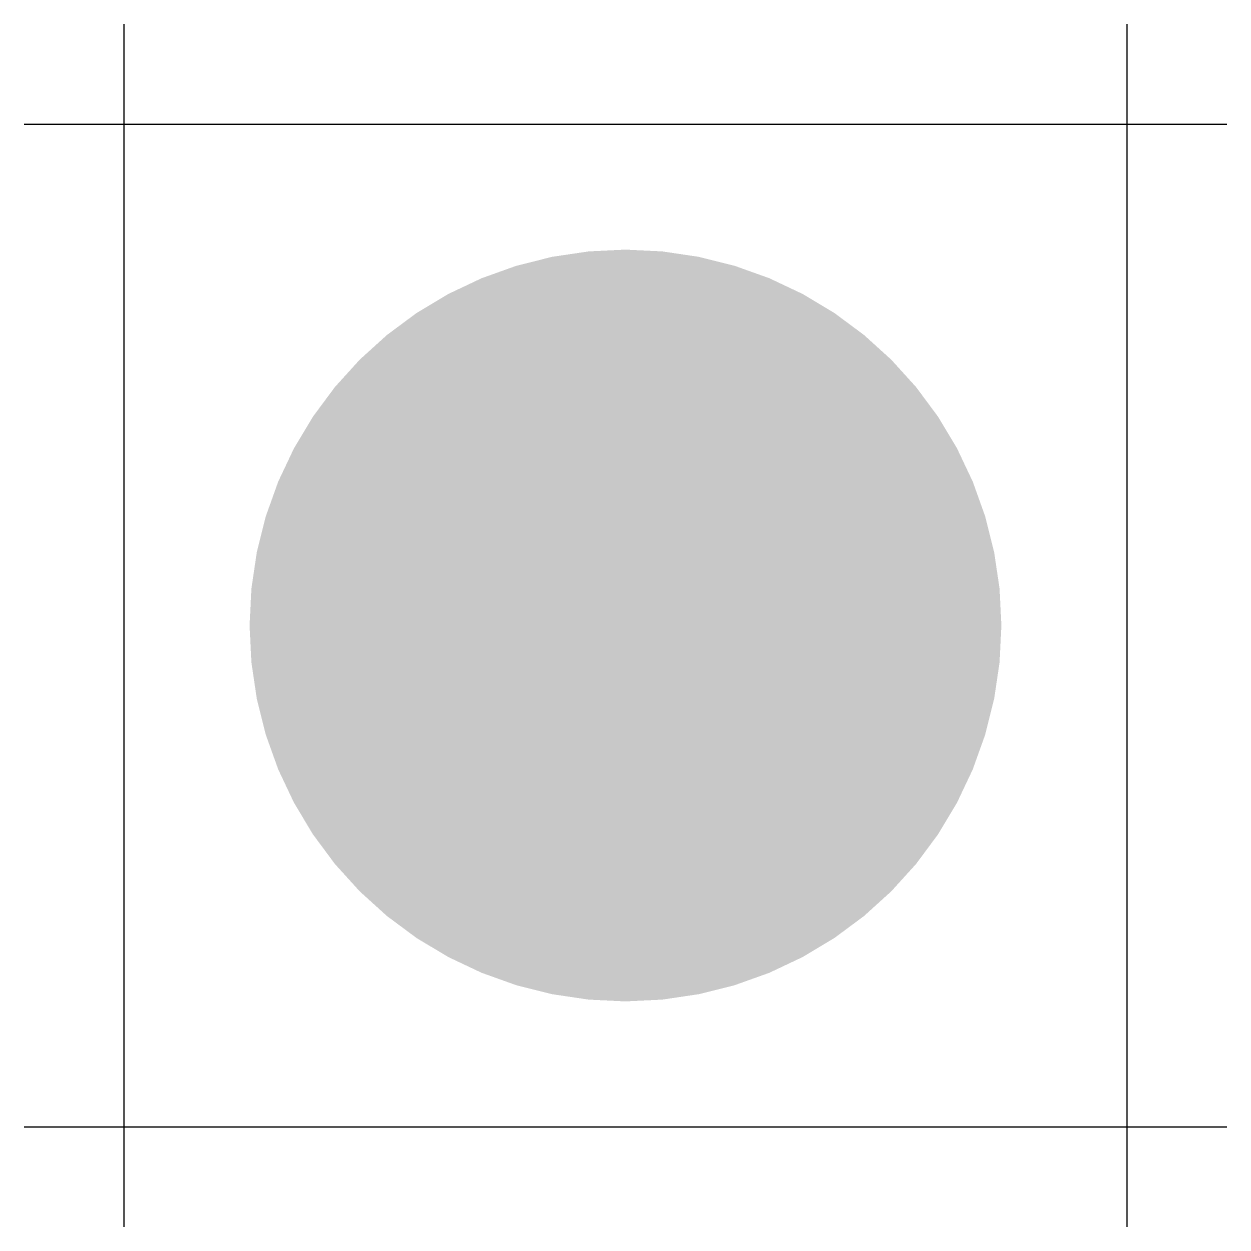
# Model space of a CAD drawing. Header units: metres. Extents: x -25583.68 to -25581.28, y 27912.06 to 27914.46.
import ezdxf

# ---------------------------------------------------------------- set-up
doc = ezdxf.new("R2010")
doc.units = ezdxf.units.M

# ---------------------------------------------------------------- blocks, each defined once
blk = doc.blocks.new('410210')
at = {"color": 4}
for p, q in [((-1, -1.2), (-1, 1.2)), ((1, 1.2), (1, 0)), ((-1.2, 1), (1.2, 1)), ((1, 0), (1, -1.2)), ((-1.2, -1), (1.2, -1))]:
    blk.add_line(p, q, dxfattribs=at)
at = {"color": 4, "const_width": 0.75}
blk.add_lwpolyline([(-0.375, 0, 1), (0.375, 0, 1)], format="xyb", close=True, dxfattribs=at)

msp = doc.modelspace()

# ---------------------------------------------------------------- block references
msp.add_blockref('410210', (-25582.4844, 27913.2583))

doc.saveas('drawing.dxf')
